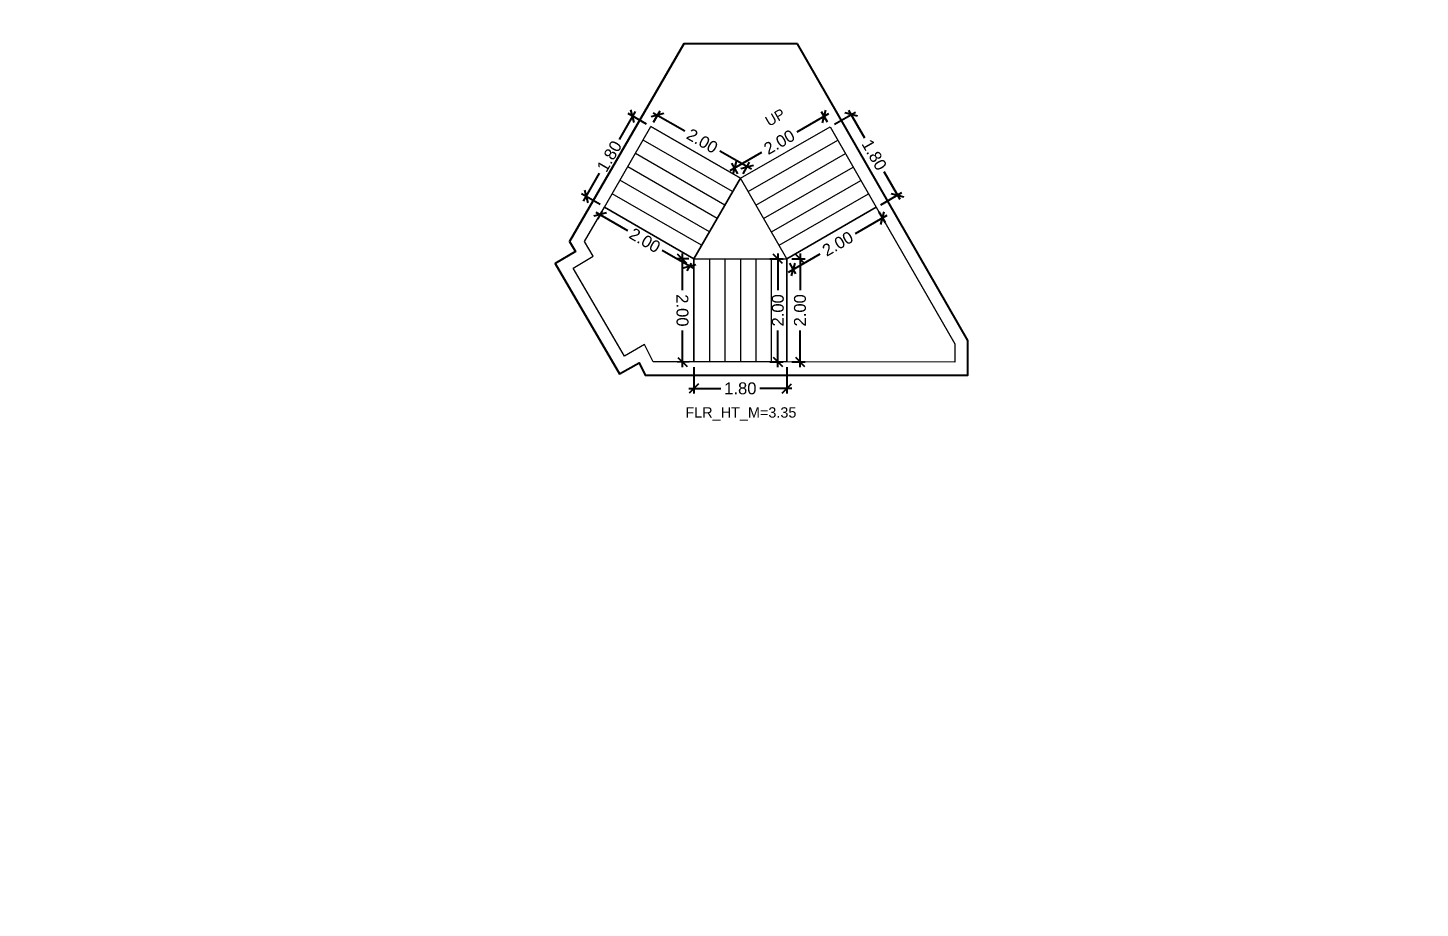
# Model space of a CAD drawing. Header units: metres. Extents: x 256329 to 886268, y -249371 to 355.
# Drawn here: x 287414.03 to 287440.99, y -997.94 to -980.88 of the extents above; entities that cross this region are included whole.
import ezdxf

# ---------------------------------------------------------------- set-up
doc = ezdxf.new("R2010")
doc.units = ezdxf.units.M
doc.header["$MEASUREMENT"] = 0
doc.header["$PDMODE"] = 35
doc.linetypes.add('CONTINOUS', pattern=[0])
doc.layers.get('0').update_dxf_attribs({"lineweight": 18})
doc.layers.get('Defpoints').update_dxf_attribs({"lineweight": 20})
doc.layers.add('A_TEXT', color=4, linetype='Continuous', lineweight=0, transparency=0.3)
doc.layers.add('BLK_2_FLR_28_STAIR_3', color=7, linetype='Continuous')
for name, color, linetype, lineweight in [('BLK_2_FLR_28_STAIR_3_FLIGHT_1', 7, 'Continuous', 0), ('BLK_2_FLR_28_STAIR_3_FLIGHT_2', 7, 'Continuous', 0), ('BLK_2_FLR_28_STAIR_3_FLIGHT_3', 7, 'Continuous', 0), ('BLK_2_FLR_28_STAIR_3_LANDING_1', 7, 'Continuous', 0), ('BLK_2_FLR_28_STAIR_3_LANDING_2', 7, 'Continuous', 0)]:
    doc.layers.add(name, color=color, linetype=linetype, lineweight=lineweight)
doc.styles.add('Arial', font='arial.ttf')
doc.styles.get("Standard").update_dxf_attribs({"font": 'arial.ttf'})
doc.dimstyles.new('METRIC DIM', dxfattribs={"dimtxt": 0.23, "dimasz": 0.18, "dimexe": 0.1, "dimexo": 0.1, "dimgap": 0.09, "dimtad": 0, "dimzin": 0, "dimdsep": 46, "dimtxsty": 'Standard', "dimblk": 'OBLIQUE', "dimcen": 0, "dimdle": 0.1, "dimclrd": 147, "dimclre": 147, "dimclrt": 7, "dimadec": 0, "dimazin": 0, "dimtfac": 1, "dimtofl": 0, "dimtmove": 0, "dimatfit": 2, "dimfxl": 0.125, "dimtolj": 1, "dimtzin": 0, "dimarcsym": 0})

# ---------------------------------------------------------------- blocks, each defined once
blk = doc.blocks.new('_Oblique')
at = {"color": 0, "linetype": 'ByBlock', "lineweight": -2}
blk.add_line((-0.5, -0.5), (0.5, 0.5), dxfattribs=at)
blk = doc.blocks.new('*D1786')
at = {"layer": 'BLK_2_FLR_28_STAIR_3_FLIGHT_2', "color": 147, "lineweight": -2, "transparency": 16777216}
for p, q in [((287426.926509, -987.456765), (287426.926325, -987.968736)), ((287428.726509, -987.457412), (287428.726325, -987.969383)), ((287426.826361, -987.8687), (287427.448861, -987.868924)), ((287428.826361, -987.869419), (287428.203861, -987.869195))]:
    blk.add_line(p, q, dxfattribs=at)
at = {"layer": 'Defpoints', "color": 0, "linetype": 'CONTINOUS', "transparency": 16777216}
for p in [(287426.926545, -987.356765, 0.042641), (287428.726545, -987.357412, 0.042641), (287428.726361, -987.869383)]:
    blk.add_point(p, dxfattribs=at)
at = {"layer": 'BLK_2_FLR_28_STAIR_3_FLIGHT_2', "color": 147, "linetype": 'CONTINOUS', "lineweight": -2, "transparency": 16777216, "xscale": 0.18, "yscale": 0.18, "zscale": 0.18}
for p, rotation in [((287426.926361, -987.868736), 179.979403), ((287428.726361, -987.869383), 359.979403)]:
    blk.add_blockref('_Oblique', p, dxfattribs=dict(at, rotation=rotation))
at = {"layer": 'BLK_2_FLR_28_STAIR_3_FLIGHT_2', "color": 7, "linetype": 'CONTINOUS', "transparency": 16777216, "insert": (287427.826361, -987.86906), "char_height": 0.23, "attachment_point": 5, "rotation": 359.9794033}
blk.add_mtext('\\A1;1.80', dxfattribs=at)
blk = doc.blocks.new('*D1787')
at = {"layer": 'BLK_2_FLR_28_STAIR_3_FLIGHT_3', "color": 147, "lineweight": -2, "transparency": 16777216}
for p, q in [((287426.144422, -982.711712), (287426.27156, -982.490594)), ((287426.135023, -982.52744), (287426.750948, -982.881584)), ((287428.043564, -983.62481), (287427.427639, -983.270666)), ((287427.879581, -983.70939), (287428.006719, -983.488272))]:
    blk.add_line(p, q, dxfattribs=at)
at = {"layer": 'Defpoints', "color": 0, "linetype": 'CONTINOUS', "transparency": 16777216}
for p in [(287426.094576, -982.798403, 0.042641), (287427.956873, -983.574964), (287427.829735, -983.796082, 0.042641)]:
    blk.add_point(p, dxfattribs=at)
at = {"layer": 'BLK_2_FLR_28_STAIR_3_FLIGHT_3', "color": 147, "linetype": 'CONTINOUS', "lineweight": -2, "transparency": 16777216, "xscale": 0.18, "yscale": 0.18, "zscale": 0.18}
for p, rotation in [((287426.221714, -982.577286), 150.102044), ((287427.956873, -983.574964), 330.102044)]:
    blk.add_blockref('_Oblique', p, dxfattribs=dict(at, rotation=rotation))
at = {"layer": 'BLK_2_FLR_28_STAIR_3_FLIGHT_3', "color": 7, "linetype": 'CONTINOUS', "transparency": 16777216, "insert": (287427.089293, -983.076125), "char_height": 0.23, "attachment_point": 5, "rotation": 330.1020442}
blk.add_mtext('\\A1;2.00', dxfattribs=at)
blk = doc.blocks.new('*D1788')
at = {"layer": 'BLK_2_FLR_28_STAIR_3_FLIGHT_1', "color": 147, "lineweight": -2, "transparency": 16777216}
for p, q in [((287429.535194, -982.549085), (287428.919839, -982.902684)), ((287429.514005, -982.712922), (287429.398666, -982.512203)), ((287427.627692, -983.645186), (287428.243046, -983.291587)), ((287427.779912, -983.709377), (287427.664574, -983.508658))]:
    blk.add_line(p, q, dxfattribs=at)
at = {"layer": 'Defpoints', "color": 0, "linetype": 'CONTINOUS', "transparency": 16777216}
for p in [(287429.448489, -982.598907), (287429.563828, -982.799626, 0.042641), (287427.829735, -983.796082, 0.042641)]:
    blk.add_point(p, dxfattribs=at)
at = {"layer": 'BLK_2_FLR_28_STAIR_3_FLIGHT_1', "color": 147, "linetype": 'CONTINOUS', "lineweight": -2, "transparency": 16777216, "xscale": 0.18, "yscale": 0.18, "zscale": 0.18}
for p, rotation in [((287429.448489, -982.598907), 29.88281300000001), ((287427.714397, -983.595363), 209.882813)]:
    blk.add_blockref('_Oblique', p, dxfattribs=dict(at, rotation=rotation))
at = {"layer": 'BLK_2_FLR_28_STAIR_3_FLIGHT_1', "color": 7, "linetype": 'CONTINOUS', "transparency": 16777216, "insert": (287428.581443, -983.097135), "char_height": 0.23, "attachment_point": 5, "rotation": 29.8828126}
blk.add_mtext('\\A1;2.00', dxfattribs=at)
blk = doc.blocks.new('*D1789')
at = {"layer": 'BLK_2_FLR_28_STAIR_3_LANDING_2', "color": 147, "lineweight": -2, "transparency": 16777216}
for p, q in [((287426.826546, -985.357213), (287426.599267, -985.35823)), ((287426.698818, -985.257783), (287426.701995, -985.967599)), ((287426.708667, -987.45798), (287426.705489, -986.748164)), ((287426.8355, -987.357412), (287426.60822, -987.358429))]:
    blk.add_line(p, q, dxfattribs=at)
at = {"layer": 'Defpoints', "color": 0, "linetype": 'CONTINOUS', "transparency": 16777216}
for p in [(287426.926545, -985.356765, 0.042641), (287426.708219, -987.357981), (287426.935499, -987.356964, 0.042641)]:
    blk.add_point(p, dxfattribs=at)
at = {"layer": 'BLK_2_FLR_28_STAIR_3_LANDING_2', "color": 147, "linetype": 'CONTINOUS', "lineweight": -2, "transparency": 16777216, "xscale": 0.18, "yscale": 0.18, "zscale": 0.18}
for p, rotation in [((287426.699266, -985.357782), 90.256477), ((287426.708219, -987.357981), 270.256477)]:
    blk.add_blockref('_Oblique', p, dxfattribs=dict(at, rotation=rotation))
at = {"layer": 'BLK_2_FLR_28_STAIR_3_LANDING_2', "color": 7, "linetype": 'CONTINOUS', "transparency": 16777216, "insert": (287426.703742, -986.357882), "char_height": 0.23, "attachment_point": 5, "rotation": 270.2564771}
blk.add_mtext('\\A1;2.00', dxfattribs=at)
blk = doc.blocks.new('*D1790')
at = {"layer": 'BLK_2_FLR_28_STAIR_3_LANDING_2', "color": 147, "lineweight": -2, "transparency": 16777216}
for p, q in [((287425.024614, -984.452377), (287425.639028, -984.806955)), ((287425.144888, -984.444031), (287425.061242, -984.588973)), ((287426.929511, -985.55169), (287426.315097, -985.197113)), ((287426.876561, -985.443377), (287426.792916, -985.588319))]:
    blk.add_line(p, q, dxfattribs=at)
at = {"layer": 'Defpoints', "color": 0, "linetype": 'CONTINOUS', "transparency": 16777216}
for p in [(287425.194871, -984.357419, 0.042641), (287425.111226, -984.502361), (287426.926545, -985.356765, 0.042641)]:
    blk.add_point(p, dxfattribs=at)
at = {"layer": 'BLK_2_FLR_28_STAIR_3_LANDING_2', "color": 147, "linetype": 'CONTINOUS', "lineweight": -2, "transparency": 16777216, "xscale": 0.18, "yscale": 0.18, "zscale": 0.18}
for p, rotation in [((287425.111226, -984.502361), 150.01084), ((287426.842899, -985.501707), 330.01084)]:
    blk.add_blockref('_Oblique', p, dxfattribs=dict(at, rotation=rotation))
at = {"layer": 'BLK_2_FLR_28_STAIR_3_LANDING_2', "color": 7, "linetype": 'CONTINOUS', "transparency": 16777216, "insert": (287425.977062, -985.002034), "char_height": 0.23, "attachment_point": 5, "rotation": 330.0108404}
blk.add_mtext('\\A1;2.00', dxfattribs=at)
blk = doc.blocks.new('*D1791')
at = {"layer": 'BLK_2_FLR_28_STAIR_3_LANDING_1', "color": 147, "lineweight": -2, "transparency": 16777216}
for p, q in [((287430.666937, -984.518613), (287430.051582, -984.872211)), ((287430.51046, -984.447014), (287430.630055, -984.65514)), ((287428.759435, -985.614713), (287429.374789, -985.261115)), ((287428.776368, -985.443469), (287428.895962, -985.651595))]:
    blk.add_line(p, q, dxfattribs=at)
at = {"layer": 'Defpoints', "color": 0, "linetype": 'CONTINOUS', "transparency": 16777216}
for p in [(287430.460637, -984.36031, 0.042641), (287430.580232, -984.568435), (287428.726545, -985.356765, 0.042641)]:
    blk.add_point(p, dxfattribs=at)
at = {"layer": 'BLK_2_FLR_28_STAIR_3_LANDING_1', "color": 147, "linetype": 'CONTINOUS', "lineweight": -2, "transparency": 16777216, "xscale": 0.18, "yscale": 0.18, "zscale": 0.18}
for p, rotation in [((287430.580232, -984.568435), 29.88281300000001), ((287428.846139, -985.564891), 209.882813)]:
    blk.add_blockref('_Oblique', p, dxfattribs=dict(at, rotation=rotation))
at = {"layer": 'BLK_2_FLR_28_STAIR_3_LANDING_1', "color": 7, "linetype": 'CONTINOUS', "transparency": 16777216, "insert": (287429.713186, -985.066663), "char_height": 0.23, "attachment_point": 5, "rotation": 29.8828126}
blk.add_mtext('\\A1;2.00', dxfattribs=at)
blk = doc.blocks.new('*D1792')
at = {"layer": 'BLK_2_FLR_28_STAIR_3_LANDING_1', "color": 147, "lineweight": -2, "transparency": 16777216}
for p, q in [((287428.826545, -985.356765), (287429.082196, -985.356765)), ((287428.982196, -985.256765), (287428.982196, -985.966478)), ((287428.982196, -987.456765), (287428.982196, -986.747051)), ((287428.826545, -987.356765), (287429.082196, -987.356765))]:
    blk.add_line(p, q, dxfattribs=at)
at = {"layer": 'Defpoints', "color": 0, "linetype": 'CONTINOUS', "transparency": 16777216}
for p in [(287428.726545, -985.356765, 0.042641), (287428.726545, -987.356765, 0.042641), (287428.982196, -987.356765)]:
    blk.add_point(p, dxfattribs=at)
at = {"layer": 'BLK_2_FLR_28_STAIR_3_LANDING_1', "color": 147, "linetype": 'CONTINOUS', "lineweight": -2, "transparency": 16777216, "xscale": 0.18, "yscale": 0.18, "zscale": 0.18}
for p, rotation in [((287428.982196, -985.356765), 90), ((287428.982196, -987.356765), 270)]:
    blk.add_blockref('_Oblique', p, dxfattribs=dict(at, rotation=rotation))
at = {"layer": 'BLK_2_FLR_28_STAIR_3_LANDING_1', "color": 7, "linetype": 'CONTINOUS', "transparency": 16777216, "insert": (287428.982196, -986.356765), "char_height": 0.23, "attachment_point": 5, "rotation": 90}
blk.add_mtext('\\A1;2.00', dxfattribs=at)
blk = doc.blocks.new('*D1793')
at = {"layer": 'BLK_2_FLR_28_STAIR_3_FLIGHT_3', "color": 147, "lineweight": -2, "transparency": 16777216}
for p, q in [((287425.788631, -982.506385), (287425.477483, -983.045545)), ((287426.007964, -982.74842), (287425.652035, -982.543014)), ((287424.788958, -984.238625), (287425.100106, -983.699466)), ((287425.108259, -984.307436), (287424.75233, -984.10203))]:
    blk.add_line(p, q, dxfattribs=at)
at = {"layer": 'Defpoints', "color": 0, "linetype": 'CONTINOUS', "transparency": 16777216}
for p in [(287426.094576, -982.798403, 0.042641), (287424.838942, -984.152013), (287425.194871, -984.357419, 0.042641)]:
    blk.add_point(p, dxfattribs=at)
at = {"layer": 'BLK_2_FLR_28_STAIR_3_FLIGHT_3', "color": 147, "linetype": 'CONTINOUS', "lineweight": -2, "transparency": 16777216, "xscale": 0.18, "yscale": 0.18, "zscale": 0.18}
for p, rotation in [((287425.738647, -982.592997), 60.01084000000001), ((287424.838942, -984.152013), 240.01084)]:
    blk.add_blockref('_Oblique', p, dxfattribs=dict(at, rotation=rotation))
at = {"layer": 'BLK_2_FLR_28_STAIR_3_FLIGHT_3', "color": 7, "linetype": 'CONTINOUS', "transparency": 16777216, "insert": (287425.288794, -983.372505), "char_height": 0.23, "attachment_point": 5, "rotation": 60.0108404}
blk.add_mtext('\\A1;1.80', dxfattribs=at)
blk = doc.blocks.new('*D1794')
at = {"layer": 'BLK_2_FLR_28_STAIR_3_FLIGHT_1', "color": 147, "lineweight": -2, "transparency": 16777216}
for p, q in [((287429.923128, -982.477829), (287430.233275, -983.017565)), ((287429.650532, -982.749804), (287430.059656, -982.51471)), ((287430.919584, -984.211921), (287430.609437, -983.672185)), ((287430.547342, -984.310487), (287430.956465, -984.075394))]:
    blk.add_line(p, q, dxfattribs=at)
at = {"layer": 'Defpoints', "color": 0, "linetype": 'CONTINOUS', "transparency": 16777216}
for p in [(287429.563828, -982.799626, 0.042641), (287430.869761, -984.125216), (287430.460637, -984.36031, 0.042641)]:
    blk.add_point(p, dxfattribs=at)
at = {"layer": 'BLK_2_FLR_28_STAIR_3_FLIGHT_1', "color": 147, "linetype": 'CONTINOUS', "lineweight": -2, "transparency": 16777216, "xscale": 0.18, "yscale": 0.18, "zscale": 0.18}
for p, rotation in [((287429.972951, -982.564533), 119.882813), ((287430.869761, -984.125216), 299.882813)]:
    blk.add_blockref('_Oblique', p, dxfattribs=dict(at, rotation=rotation))
at = {"layer": 'BLK_2_FLR_28_STAIR_3_FLIGHT_1', "color": 7, "linetype": 'CONTINOUS', "transparency": 16777216, "insert": (287430.421356, -983.344875), "char_height": 0.23, "attachment_point": 5, "rotation": 299.8828126}
blk.add_mtext('\\A1;1.80', dxfattribs=at)
blk = doc.blocks.new('*D1805')
at = {"layer": 'BLK_2_FLR_28_STAIR_3_FLIGHT_2', "color": 147, "lineweight": -2, "transparency": 16777216}
for p, q in [((287428.397453, -985.356765), (287428.653104, -985.356765)), ((287428.553104, -985.256765), (287428.553104, -985.966478)), ((287428.553104, -987.456765), (287428.553104, -986.747051)), ((287428.397453, -987.356765), (287428.653104, -987.356765))]:
    blk.add_line(p, q, dxfattribs=at)
at = {"layer": 'Defpoints', "color": 0, "linetype": 'CONTINOUS', "transparency": 16777216}
for p in [(287428.297453, -985.356765, 0.042641), (287428.297453, -987.356765, 0.042641), (287428.553104, -987.356765)]:
    blk.add_point(p, dxfattribs=at)
at = {"layer": 'BLK_2_FLR_28_STAIR_3_FLIGHT_2', "color": 147, "linetype": 'CONTINOUS', "lineweight": -2, "transparency": 16777216, "xscale": 0.18, "yscale": 0.18, "zscale": 0.18}
for p, rotation in [((287428.553104, -985.356765), 90), ((287428.553104, -987.356765), 270)]:
    blk.add_blockref('_Oblique', p, dxfattribs=dict(at, rotation=rotation))
at = {"layer": 'BLK_2_FLR_28_STAIR_3_FLIGHT_2', "color": 7, "linetype": 'CONTINOUS', "transparency": 16777216, "insert": (287428.553104, -986.356765), "char_height": 0.23, "attachment_point": 5, "rotation": 90}
blk.add_mtext('\\A1;2.00', dxfattribs=at)

msp = doc.modelspace()

# ---------------------------------------------------------------- linework, layer by layer
at = {"color": 5, "linetype": 'CONTINOUS'}
for p, q in [((287428.726545, -985.356765, 0.042641), (287427.829735, -983.796082, 0.042641)), ((287426.926545, -985.356765, 0.042641), (287428.726545, -985.356765, 0.042641))]:
    msp.add_line(p, q, dxfattribs=at)
at = {"color": 5, "linetype": 'CONTINOUS', "elevation": 0.042641}
msp.add_lwpolyline([(287426.926545, -985.356765), (287427.829735, -983.796082)], dxfattribs=at)
at = {"layer": 'BLK_2_FLR_28_STAIR_3', "color": 7, "linetype": 'CONTINOUS', "elevation": 0.042641}
msp.add_lwpolyline([(287428.932076, -981.191773), (287426.729284, -981.191773), (287424.517721, -985.023987), (287424.630852, -985.219787), (287424.242327, -985.449548), (287425.488018, -987.587729), (287425.863892, -987.371338), (287425.983626, -987.610045), (287432.235368, -987.611609), (287432.235536, -986.940657)], close=True, dxfattribs=at)
at = {"layer": 'BLK_2_FLR_28_STAIR_3_FLIGHT_1', "color": 3, "linetype": 'CONTINOUS'}
for p, q in [((287427.829735, -983.796082, 0.042641), (287429.563828, -982.799626, 0.042641)), ((287427.979203, -984.056196, 0.042641), (287429.713296, -983.05974, 0.042641)), ((287428.128672, -984.316309, 0.042641), (287429.862764, -983.319854, 0.042641)), ((287428.27814, -984.576423, 0.042641), (287430.012232, -983.579968, 0.042641)), ((287428.427608, -984.836537, 0.042641), (287430.161701, -983.840082, 0.042641)), ((287428.577077, -985.096651, 0.042641), (287430.311169, -984.100196, 0.042641)), ((287428.726545, -985.356765, 0.042641), (287430.460637, -984.36031, 0.042641))]:
    msp.add_line(p, q, dxfattribs=at)
at = {"layer": 'BLK_2_FLR_28_STAIR_3_FLIGHT_1', "color": 7, "linetype": 'CONTINOUS', "elevation": 0.042641}
msp.add_lwpolyline([(287429.563828, -982.799626), (287430.460637, -984.36031), (287428.726545, -985.356765), (287427.829735, -983.796082), (287429.563828, -982.799626)], dxfattribs=at)
at = {"layer": 'BLK_2_FLR_28_STAIR_3_FLIGHT_2', "color": 3, "linetype": 'CONTINOUS'}
for p, q in [((287426.926545, -985.356765, 0.042641), (287426.926545, -987.356765, 0.042641)), ((287427.226545, -985.356765, 0.042641), (287427.226545, -987.356765, 0.042641)), ((287427.526545, -985.356765, 0.042641), (287427.526545, -987.356765, 0.042641)), ((287427.826545, -985.356765, 0.042641), (287427.826545, -987.356765, 0.042641)), ((287428.126545, -985.356765, 0.042641), (287428.126545, -987.356765, 0.042641)), ((287428.426545, -985.356765, 0.042641), (287428.426545, -987.356765, 0.042641)), ((287428.726545, -985.356765, 0.042641), (287428.726545, -987.356765, 0.042641))]:
    msp.add_line(p, q, dxfattribs=at)
at = {"layer": 'BLK_2_FLR_28_STAIR_3_FLIGHT_2', "color": 7, "linetype": 'CONTINOUS', "elevation": 0.042641}
msp.add_lwpolyline([(287426.926545, -985.356765), (287428.726545, -985.356765), (287428.726545, -987.356765), (287426.926545, -987.356765)], close=True, dxfattribs=at)
at = {"layer": 'BLK_2_FLR_28_STAIR_3_FLIGHT_3', "color": 3, "linetype": 'CONTINOUS'}
for p, q in [((287427.829735, -983.796082, 0.042641), (287426.094576, -982.798403, 0.042641)), ((287427.526348, -984.317421, 0.042641), (287425.794675, -983.318075, 0.042641)), ((287427.676299, -984.057585, 0.042641), (287425.944625, -983.058239, 0.042641)), ((287427.376397, -984.577257, 0.042641), (287425.644724, -983.577911, 0.042641)), ((287427.226447, -984.837093, 0.042641), (287425.494773, -983.837747, 0.042641)), ((287427.076496, -985.096929, 0.042641), (287425.344822, -984.097583, 0.042641)), ((287426.926545, -985.356765, 0.042641), (287425.194871, -984.357419, 0.042641))]:
    msp.add_line(p, q, dxfattribs=at)
at = {"layer": 'BLK_2_FLR_28_STAIR_3_FLIGHT_3', "ltscale": 0.05, "elevation": 0.042641}
msp.add_lwpolyline([(287427.829735, -983.796082), (287426.926545, -985.356765), (287425.194871, -984.357419), (287426.094576, -982.798403), (287427.829735, -983.796082)], dxfattribs=at)
at = {"layer": 'BLK_2_FLR_28_STAIR_3_LANDING_1', "color": 7, "linetype": 'CONTINOUS', "elevation": 0.042641}
msp.add_lwpolyline([(287428.726545, -985.356765), (287430.460637, -984.36031), (287431.9822, -987.008226), (287431.982113, -987.358226), (287428.726545, -987.356765), (287428.726545, -985.356765)], dxfattribs=at)
at = {"layer": 'BLK_2_FLR_28_STAIR_3_LANDING_2', "color": 7, "linetype": 'CONTINOUS', "elevation": 0.042641}
msp.add_lwpolyline([(287426.926545, -985.356765), (287426.926545, -987.356765), (287426.139982, -987.356765), (287425.970028, -987.017937), (287425.581207, -987.244462), (287424.587899, -985.539487), (287424.975647, -985.310185), (287424.81024, -985.023911), (287425.194871, -984.357419), (287426.925331, -985.358862)], dxfattribs=at)

# ---------------------------------------------------------------- texts
at = {"layer": 'A_TEXT', "lineweight": 0, "insert": (287429.432684, -982.200153, 0.042641), "char_height": 0.2, "width": 2.485498, "attachment_point": 9, "rotation": 30.0054902, "style": 'Arial'}
msp.add_mtext('\\pxi2.2673,qc;UP', dxfattribs=at)
at = {"layer": 'BLK_2_FLR_28_STAIR_3', "color": 7, "linetype": 'CONTINOUS', "insert": (287426.762008, -988.234525), "char_height": 0.2, "attachment_point": 1}
msp.add_mtext_dynamic_manual_height_columns('FLR_HT_M=3.35', width=2.272281, gutter_width=0.405, heights=[0.300679], dxfattribs=at)

# ---------------------------------------------------------------- dimensions: what is measured, and where the dimension line sits
at = {"layer": 'BLK_2_FLR_28_STAIR_3_FLIGHT_1', "color": 2, "linetype": 'CONTINOUS'}
dim = msp.add_aligned_dim(p1=(287427.829735, -983.796082, 0.042641), p2=(287429.563828, -982.799626, 0.042641), distance=0.231498, dimstyle='METRIC DIM', override={"dimfxl": 0.18}, dxfattribs=at)
dim.commit()
dim.dimension.update_dxf_attribs({"geometry": '*D1788', "text_midpoint": (287428.581443, -983.097135)})
at = {"layer": 'BLK_2_FLR_28_STAIR_3_FLIGHT_1', "color": 1, "linetype": 'CONTINOUS'}
dim = msp.add_aligned_dim(p1=(287429.563828, -982.799626, 0.042641), p2=(287430.460637, -984.36031, 0.042641), distance=0.47186, dimstyle='METRIC DIM', override={"dimfxl": 0.18}, dxfattribs=at)
dim.commit()
dim.dimension.update_dxf_attribs({"geometry": '*D1794', "text_midpoint": (287430.421356, -983.344875)})
at = {"layer": 'BLK_2_FLR_28_STAIR_3_FLIGHT_2', "color": 2, "linetype": 'CONTINOUS'}
dim = msp.add_aligned_dim(p1=(287428.297453, -985.356765, 0.042641), p2=(287428.297453, -987.356765, 0.042641), distance=0.255651, dimstyle='METRIC DIM', override={"dimfxl": 0.18}, dxfattribs=at)
dim.commit()
dim.dimension.update_dxf_attribs({"geometry": '*D1805', "text_midpoint": (287428.553104, -986.356765)})
at = {"layer": 'BLK_2_FLR_28_STAIR_3_FLIGHT_2', "color": 1, "linetype": 'CONTINOUS'}
dim = msp.add_aligned_dim(p1=(287426.926545, -987.356765, 0.042641), p2=(287428.726545, -987.357412, 0.042641), distance=-0.511971, dimstyle='METRIC DIM', override={"dimfxl": 0.18}, dxfattribs=at)
dim.commit()
dim.dimension.update_dxf_attribs({"geometry": '*D1786', "text_midpoint": (287427.826361, -987.86906)})
at = {"layer": 'BLK_2_FLR_28_STAIR_3_FLIGHT_3', "color": 1, "linetype": 'CONTINOUS'}
dim = msp.add_aligned_dim(p1=(287426.094576, -982.798403, 0.042641), p2=(287425.194871, -984.357419, 0.042641), distance=-0.410947, dimstyle='METRIC DIM', override={"dimfxl": 0.18}, dxfattribs=at)
dim.commit()
dim.dimension.update_dxf_attribs({"geometry": '*D1793', "text_midpoint": (287425.288794, -983.372505)})
at = {"layer": 'BLK_2_FLR_28_STAIR_3_FLIGHT_3', "color": 2, "linetype": 'CONTINOUS'}
dim = msp.add_aligned_dim(p1=(287426.094576, -982.798403, 0.042641), p2=(287427.829735, -983.796082, 0.042641), distance=0.255063, dimstyle='METRIC DIM', override={"dimfxl": 0.18}, dxfattribs=at)
dim.commit()
dim.dimension.update_dxf_attribs({"geometry": '*D1787', "text_midpoint": (287427.089293, -983.076125)})
at = {"layer": 'BLK_2_FLR_28_STAIR_3_LANDING_1', "color": 1, "linetype": 'CONTINOUS'}
dim = msp.add_aligned_dim(p1=(287428.726545, -985.356765, 0.042641), p2=(287430.460637, -984.36031, 0.042641), distance=-0.24004, dimstyle='METRIC DIM', override={"dimfxl": 0.18}, dxfattribs=at)
dim.commit()
dim.dimension.update_dxf_attribs({"geometry": '*D1791', "text_midpoint": (287429.713186, -985.066663)})
at = {"layer": 'BLK_2_FLR_28_STAIR_3_LANDING_1', "color": 2, "linetype": 'CONTINOUS'}
dim = msp.add_aligned_dim(p1=(287428.726545, -985.356765, 0.042641), p2=(287428.726545, -987.356765, 0.042641), distance=0.255651, dimstyle='METRIC DIM', override={"dimfxl": 0.18}, dxfattribs=at)
dim.commit()
dim.dimension.update_dxf_attribs({"geometry": '*D1792', "text_midpoint": (287428.982196, -986.356765)})
at = {"layer": 'BLK_2_FLR_28_STAIR_3_LANDING_2', "color": 1, "linetype": 'CONTINOUS'}
dim = msp.add_aligned_dim(p1=(287426.926545, -985.356765, 0.042641), p2=(287425.194871, -984.357419, 0.042641), distance=0.167346, dimstyle='METRIC DIM', override={"dimfxl": 0.18}, dxfattribs=at)
dim.commit()
dim.dimension.update_dxf_attribs({"geometry": '*D1790', "text_midpoint": (287425.977062, -985.002034)})
at = {"layer": 'BLK_2_FLR_28_STAIR_3_LANDING_2', "color": 2, "linetype": 'CONTINOUS'}
dim = msp.add_aligned_dim(p1=(287426.926545, -985.356765, 0.042641), p2=(287426.935499, -987.356964, 0.042641), distance=-0.227282, dimstyle='METRIC DIM', override={"dimfxl": 0.18}, dxfattribs=at)
dim.commit()
dim.dimension.update_dxf_attribs({"geometry": '*D1789', "text_midpoint": (287426.703742, -986.357882)})

doc.saveas('drawing.dxf')
